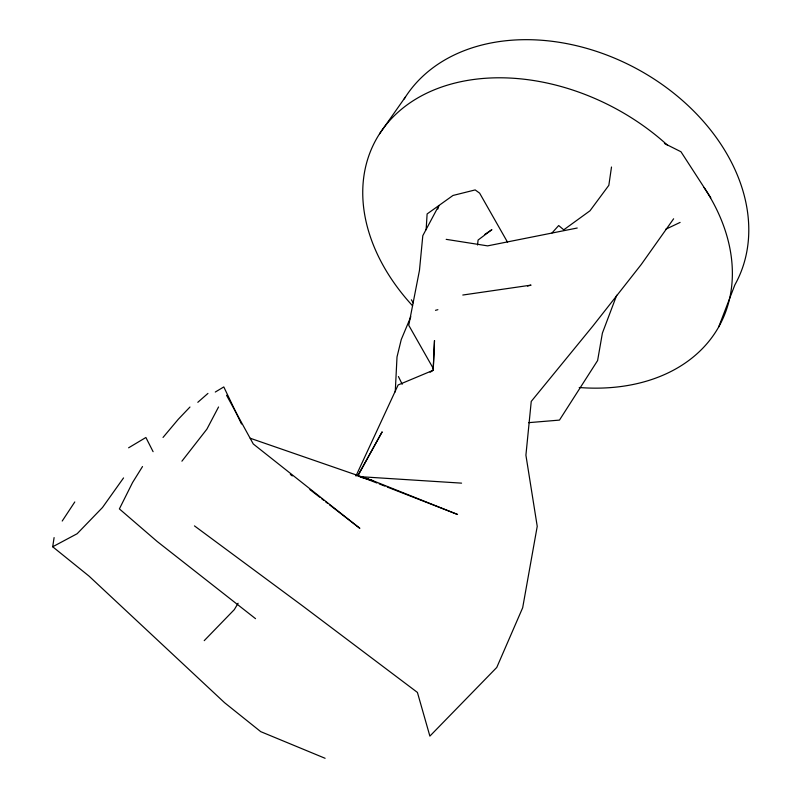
<?xml version="1.0" encoding="UTF-8"?>
<svg xmlns="http://www.w3.org/2000/svg" width="800" height="800" viewBox="0 0 800 800"><rect width="100%" height="100%" fill="white"/><g stroke="black" fill="none" stroke-linecap="round" stroke-linejoin="round"><path stroke-width="1.2" d="M355.96 475.99L398.14 384.95L433.2 370.27L434.5 340.61L433.2 370.27L430.11 372.24M426.13 229.74L427.11 213.95L452.99 195.46L475.18 189.92L479.64 193.16L507.56 242.25M477.52 245L478.09 240.04L491.9 229.65L484.78 234.45M611.5 167.02L608.84 185.32L589.98 210.8L563.75 229.82L558.68 225.54L552.04 232.93M325.11 758.29L260.73 731.65L224.57 702.7L89.04 576.12L52.69 546.77L54.1 537.6M437.82 209.08L438.88 205.54L422.81 235.67L419.47 270.33L408.75 325.28L433.19 368.34M616.7 295.23L602.39 333.12L597.61 360.54L559.47 420.1L528.62 422.66M718.71 326.91L734.89 284.83A189.74 142.55 28 0 0 640.52 70.85A189.74 142.55 28 0 0 404.2 98.96M410.82 316.72L401.25 339.56L397.01 356.95L395.25 391.89M218.55 406.98L206.91 429.12L181.91 461.18M358.09 475.51L382.16 431.84L358.04 475.21M238.1 603.25L234.32 609.61L204.22 640.65M142.51 466.55L132.56 482.54L119.38 508.9L157.19 541.5L255.54 618.67M62.21 521.04L74.79 501.95M379.59 133.75L405.53 96.85M673.62 218.79L641.21 264.53L593.01 325.87L531.24 401.42L525.91 455.19L537.23 526.35L522.67 607.77L496.77 667.44L429.88 736.11L417.42 692.43L302.47 605.81L194.46 525.89M123.54 477.93L102.49 507.51L77.15 533.72L52.69 546.77M163.03 437.44L178.3 419.26L189.96 407.03M197.81 402.31L207.94 393.42M215.29 392.04L223.8 386.93L241.49 423.97M128.61 447.81L145.89 437.49L153.1 451.68M665.63 229.31L680.11 222.41M435.49 310.32L437.88 309.69M527.47 286.06L531.05 285.12L462.79 295.03M577.22 228.02L487.61 245.87L446.18 239.35M376.91 483.01L360.78 476.72L461.57 483.14M356.01 475.37L359.59 476.38M360.05 477.01L373.21 480.81L457.56 514.47L387.28 487.06M360.78 476.72L373.21 480.81L250.26 438.26M379.22 483.91L384.98 486.16M664.43 143.47L680.96 151.75L710.79 197.78M290.33 474.41L292.29 475.93M309.91 489.6L319.7 497.19M321.66 498.71L323.62 500.23M325.58 501.75L327.54 503.27M329.49 504.79L359.85 528.34L253.28 443.98L226.55 395.27M411.36 299.8L413.29 302.83M398.43 376.53L402.2 384.26M704.09 187.53A195.26 141.82 28 0 1 579.22 387.51M412.62 305.86A195.26 141.82 28 0 1 413.95 100.24A195.26 141.82 28 0 1 667.61 145.31"/></g></svg>
